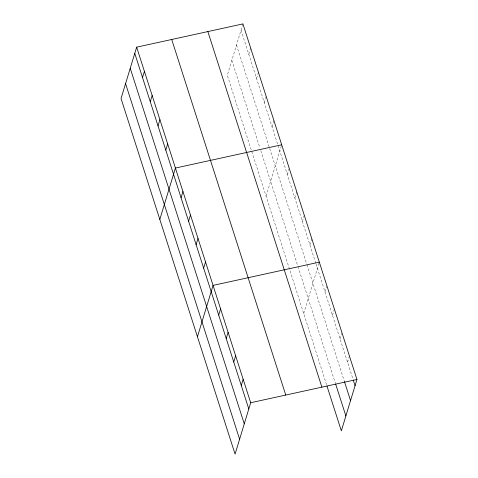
<?xml version="1.0" encoding="UTF-8"?>
<svg xmlns="http://www.w3.org/2000/svg" width="478" height="478" viewBox="0 0 478 478"><rect width="100%" height="100%" fill="white"/><g stroke="black" fill="none" stroke-linecap="round" stroke-linejoin="round"><path stroke-width="0.36" stroke-dasharray="2.39 1.79" d="M242.92 23.9L227.313 75.267L326.749 385.328M248.787 54.301L250.675 48.081M256.537 78.482L258.431 72.256M264.292 102.656L266.186 96.437M272.048 126.837L273.936 120.617M266.085 196.165L281.691 144.792M287.326 174.482L289.011 168.955M294.854 197.952L296.742 191.732M302.383 221.422L304.271 215.196M309.905 244.885L311.799 238.665M303.715 313.502L319.322 262.135M324.956 291.825L326.641 286.292M332.485 315.289L334.373 309.069M340.013 338.759L341.692 333.226M347.536 362.222L349.43 356.002M241.031 30.12L315.839 263.378M316.066 264.089L353.009 379.293M236.502 45.022L306.751 264.053M306.978 264.764L344.148 380.679M231.842 60.371L259.895 147.839M260.803 150.684L297.752 265.893M297.979 266.605L335.383 383.231"/><path stroke-width="0.72" d="M136.654 47.161L121.048 98.528L235.08 454.1L250.687 402.733L136.654 47.161L242.92 23.9L356.952 379.472L341.346 430.839L326.976 386.039M142.516 77.561L144.41 71.336M150.271 101.736L152.165 95.516M158.027 125.917L159.915 119.697M165.782 150.098L167.67 143.872M159.819 219.42L175.426 168.053L281.691 144.792M181.06 197.743L182.949 191.523M188.589 221.212L190.477 214.986M196.111 244.676L198.006 238.456M203.64 268.146L205.528 261.926M197.45 336.763L213.057 285.39L319.322 262.135M218.691 315.08L220.579 308.86M226.219 338.549L228.108 332.33M233.742 362.013L235.636 355.793M241.271 385.483L243.159 379.263M250.687 402.733L356.952 379.472M353.236 380.004L355.064 385.692M344.381 381.39L350.535 400.594M335.61 383.942L345.875 415.944M207.852 31.578L321.885 387.144M171.721 39.483L285.754 395.055M134.766 53.381L248.799 408.953M130.237 68.276L244.27 423.849M125.571 83.632L239.603 439.198"/></g></svg>
